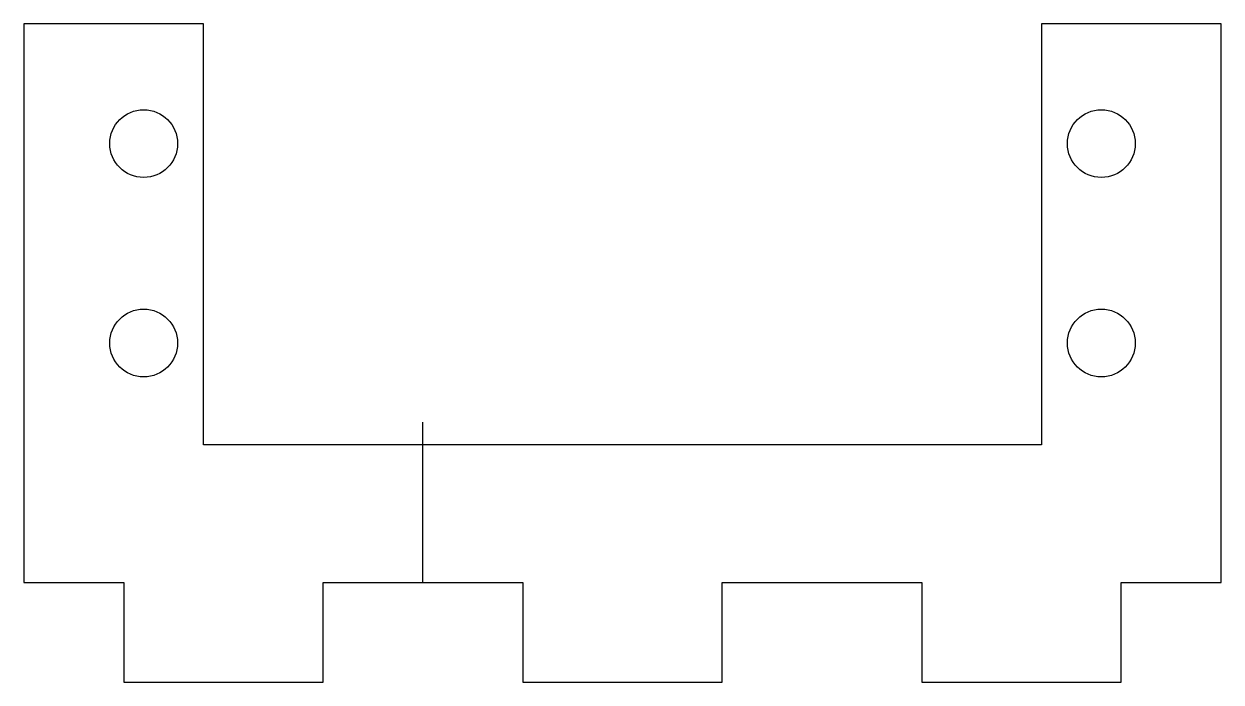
# Model space of a CAD drawing. Header units: millimetres. Extents: x -20 to 40, y -5 to 28.
import ezdxf

# ---------------------------------------------------------------- set-up
doc = ezdxf.new("R2010")
doc.units = ezdxf.units.MM
doc.header["$PDSIZE"] = -1

msp = doc.modelspace()

# ---------------------------------------------------------------- linework, layer by layer
at = {"color": 7, "linetype": 'Continuous', "lineweight": 25}
for p, q in [((-20, 28), (-20, 0)), ((-11, 28), (-20, 28)), ((-11, 6.894), (-11, 28)), ((31, 28), (31, 6.894)), ((40, 28), (31, 28)), ((40, 0), (40, 28)), ((31, 6.894), (-11, 6.894)), ((-20, 0), (-15, 0)), ((-15, 0), (-15, -5)), ((-5, 0), (5, 0)), ((-5, -5), (-5, 0)), ((5, 0), (5, -5)), ((15, 0), (25, 0)), ((15, -5), (15, 0)), ((25, 0), (25, -5)), ((35, 0), (40, 0)), ((35, -5), (35, 0)), ((-15, -5), (-5, -5)), ((5, -5), (15, -5)), ((25, -5), (35, -5))]:
    msp.add_line(p, q, dxfattribs=at)
at = {"color": 7, "linetype": 'Continuous'}
for q in [(0, 8.026), (4.013, 0)]:
    msp.add_line((0, 0), q, dxfattribs=at)
at = {"color": 7, "linetype": 'Continuous', "lineweight": 25}
for centre in [(-14, 22), (34, 22), (-14, 12), (34, 12)]:
    msp.add_circle(centre, 1.7, dxfattribs=at)
at = {"color": 7, "linetype": 'Continuous'}
msp.add_point((0, 0), dxfattribs=at)

doc.saveas('drawing.dxf')
